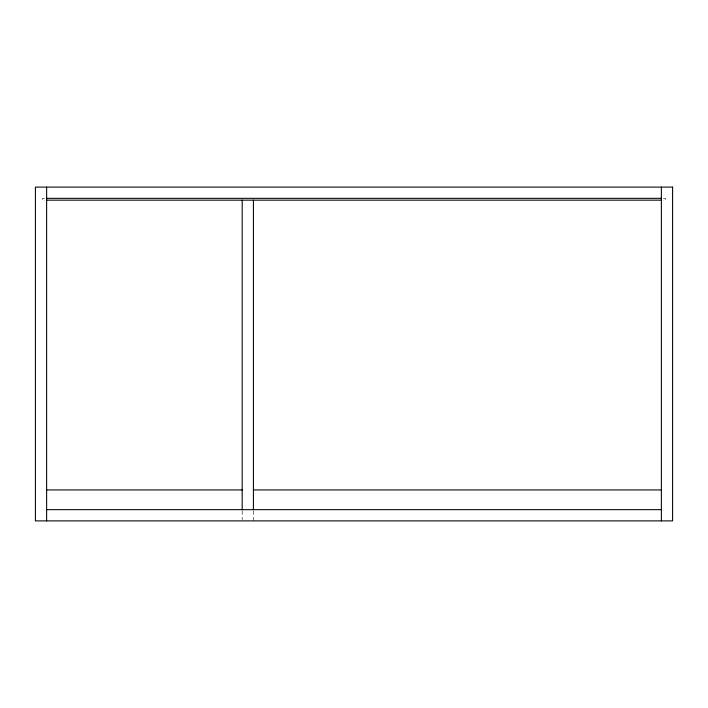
<?xml version="1.0" encoding="UTF-8"?>
<svg xmlns="http://www.w3.org/2000/svg" width="708" height="708" viewBox="0 0 708 708"><rect width="100%" height="100%" fill="white"/><g stroke="black" fill="none" stroke-linecap="round" stroke-linejoin="round"><path stroke-width="0.53" stroke-dasharray="3.54 2.66" d="M44.586 198.337L42.383 198.337L42.383 200.16L44.586 200.16M663.414 198.337L665.617 198.337L665.617 200.16L663.414 200.16M253.411 510.928L253.411 520.884M242.189 510.928L242.189 519.778"/><path stroke-width="1.06" d="M46.631 198.337L661.369 198.337M46.631 200.16L661.369 200.16M46.631 489.936L242.189 489.936M253.411 489.936L661.369 489.936M46.631 509.663L661.369 509.663M661.369 187.116L661.369 520.884M253.411 200.16L253.411 509.822M242.189 200.16L242.189 509.822M46.631 187.116L46.631 520.884M672.6 187.116L35.4 187.116L35.4 520.884L672.6 520.884L672.6 187.116"/></g></svg>
